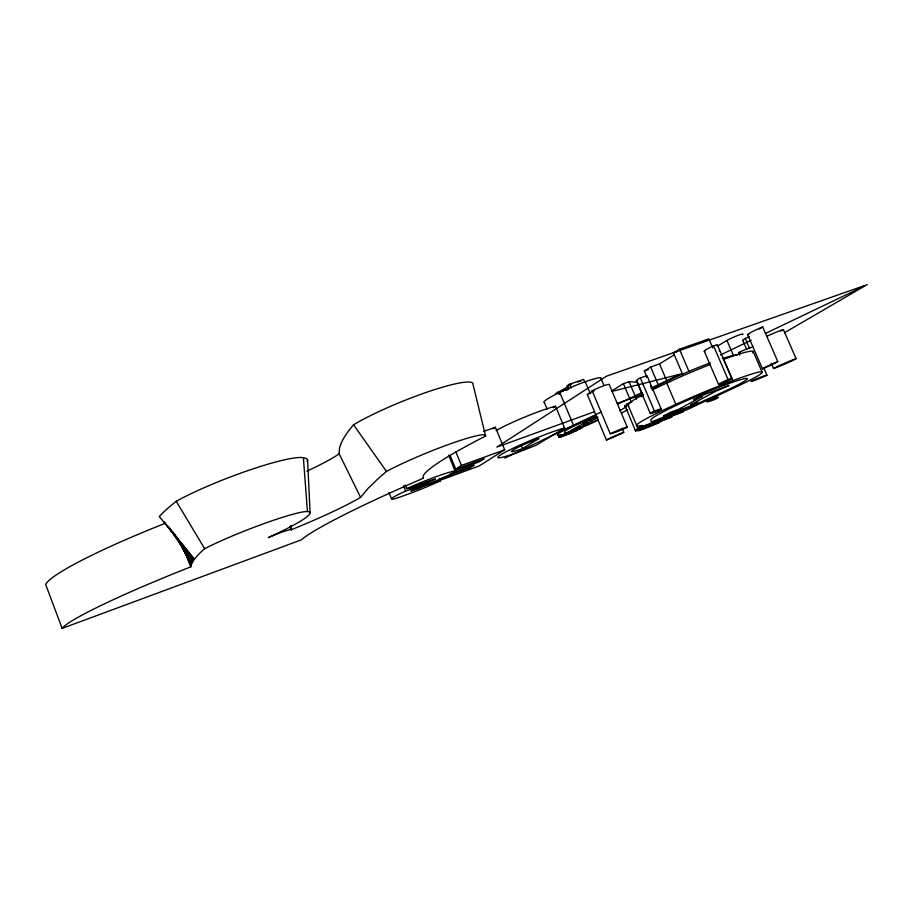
<?xml version="1.0" encoding="UTF-8"?>
<svg xmlns="http://www.w3.org/2000/svg" width="913" height="913" viewBox="0 0 913 913"><rect width="100%" height="100%" fill="white"/><g stroke="black" fill="none" stroke-linecap="round" stroke-linejoin="round"><path stroke-width="1.37" d="M307.213 461.499L307.578 459.684L306.312 458.417L303.378 457.733A78.221 10.18 -21 0 0 248.895 470.263A78.221 10.18 -21 0 0 176.255 501.305A405.167 49.599 -22.7 0 0 159.273 516.53L194.378 559.281L167.992 526.242M360.567 497.368L368.19 488.272L377.503 479.268A1403.703 97.235 -25.1 0 1 386.496 471.45A60.406 6.049 -22.2 0 1 449.904 444.003A60.406 6.049 -22.2 0 1 485.579 436.037L473.037 384.464A72.116 9.906 -22 0 0 429.304 391.357A72.116 9.906 -22 0 0 353.536 424.773A858.231 97.588 -25.3 0 0 340.8 444.083L339.465 448.351L339.18 453.818L360.567 497.368A101.765 9.678 -21.5 0 1 291.475 529.688A16.08 1.427 -21.6 0 0 268.365 537.597A102.484 9.655 -21.3 0 0 307.453 511.542L303.378 457.733M628.178 404.459L625.165 406.023L635.482 430.879L671.774 416.887L635.482 430.879M493.123 428.825L495.394 427.273L504.706 449.801L479.222 465.938L438.308 480.968M568.08 386.621L555.469 393.697L563.526 390.867M568.263 388.367L567.201 385.834L569.541 384.259L583.601 379.351L584.662 381.874M439.142 480.033L442.383 477.91L470.263 467.684L474.246 465.139L450.212 473.95M450.075 455.29L455.747 469.168L461.43 465.447L504.706 449.801M625.177 405.817L629.046 403.9M553.187 407.746L555.492 406.251L564.576 427.957L536.467 445.065A39.693 3.275 -22.5 0 1 501.374 454.423A39.693 3.275 -22.5 0 1 564.576 427.957M611.55 391.049L623.419 383.677L629.08 381.657L637.4 382.227L643.425 396.413M646.963 377.229L644.304 370.986L650.661 367.037L659.517 363.91L674.034 354.952M682.913 374.969L673.452 352.897L679.42 349.2L708.842 338.894L712.745 347.933M522.544 448.591L538.91 438.502A20.759 1.712 -22.5 0 0 513.266 449.938A20.759 1.712 -22.5 0 0 522.544 448.591L521.003 444.859M717.356 346.164L726.942 340.458A9.518 0.89 -23.4 0 1 738.126 335.333A9.518 0.89 -23.4 0 1 742.463 334.672M619.836 410.645L625.85 407.13M784.484 332.731L865.433 285.598L765.334 333.485M621.468 413.212L627.528 409.686M705.201 340.971L707.632 339.579M637.765 428.151L642.672 425.458A172.363 11.127 -23.2 0 1 636.84 425.823A68.703 4.462 -23 0 1 675.848 404.311A69.046 4.485 -23 0 1 732.774 380.664A66.375 4.314 -23 0 1 760.403 374.159A58.706 3.812 -23 0 1 738.286 385.925A210.663 15.065 -22.8 0 1 699.529 403.786L687.82 409.378L637.765 428.151L628.27 405.6A68.601 5.512 -23.1 0 1 643.026 394.724M504.809 458.143L601.062 412.094M617.747 404.105L642.124 392.442M651.106 388.139L679.34 374.627M720.414 354.986L751.216 340.241M636.407 429.681L683.472 411.512L635.208 429.966L637.24 429.384M165.162 523.343A145.475 16.183 -21 0 0 45.65 584.468L62.141 628.384L301.29 539.88A183.114 14.357 -22.3 0 1 423.575 478.115A205.528 18.283 -22.9 0 1 485.579 436.037M455.747 469.168L484.187 458.771L479.827 461.567L455.416 470.492M598.026 417.093L585.29 421.749L582.882 423.187L587.196 421.612L570.842 430.411L584.229 425.504L586.945 423.883L583.533 425.138L596.817 418.017M594.5 411.695L496.866 447.108L606.654 376.133L867.35 284.616M617.245 403.443L642.661 394.222M631.864 402.108L626.706 403.991A14.482 1.187 -22.9 0 0 626.775 404.493M644.304 370.986L648.253 369.582M483.57 431.427L495.394 427.273M567.201 385.834L571.515 384.316M577.712 382.045L581.17 380.835M673.452 352.897L677.332 351.539M559.509 436.551L558.494 436.768L582.003 427.992L559.098 436.688L558.014 434.074M626.318 405.931L627.22 405.623M626.261 405.737L625.051 405.965M613.011 391.141L681.463 373.839M625.622 406.137L625.028 406.182M405.155 484.826L406.696 488.649L410.839 488.033A23.133 1.952 -22.1 0 1 435.444 479.017A27.013 2.328 -22.1 0 1 405.646 491.068A26.682 2.225 -22.1 0 0 393.937 498.989A42.843 3.629 -22.1 0 0 440.477 480.854L439.438 478.309M164.363 521.996L193.328 560.742L174.394 534.322M353.536 424.773L386.496 471.45M169.875 528.638L192.472 562.123L178.743 540.53M172.968 532.165L191.787 563.424M176.255 501.305L204.649 548.69A591.156 52.235 -23.3 0 0 190.76 566.847A145.92 11.801 -21.4 0 0 62.141 628.384M178.001 539.572L191.274 564.645M181.619 545.438L190.931 565.786M766.988 336.246A14.174 1.198 -23.5 0 1 783.377 329.582L796.102 358.683A14.277 0.913 -23.2 0 1 773.551 368.487L771.359 363.442M762.686 326.922L777.785 361.548A19.207 1.29 -23.2 0 1 762.526 368.943L747.621 334.66A13.638 1.244 -23.5 0 1 762.686 326.922A19.162 1.78 -23.5 0 1 759.228 329.034M763.576 367.494L766.954 375.266A11.584 0.719 -23.1 0 1 755.405 380.139A11.584 0.719 -23.1 0 1 751.079 381.189A12.531 0.765 -23.1 0 1 766.954 375.266M753.134 351.425L762.07 372.002M749.402 336.771A9.153 0.822 -23.4 0 0 745.225 338.426L749.699 348.743M742.794 340.446L746.686 349.405M753.362 346.769A12.508 1.027 -23.3 0 0 738.651 352.521L739.781 355.134M726.942 340.458L733.413 355.385M717.447 344.988L731.941 378.496M732.774 380.664L723.587 359.391A66.272 5.33 -23.1 0 1 752.757 352.795M705.064 351.265A13.866 1.301 -23.4 0 1 713.498 345.799L728.049 379.5A12.748 0.879 -23.1 0 1 731.404 379.089A12.748 0.879 -23.1 0 1 721.487 383.939A13.9 0.959 -23.1 0 1 728.049 379.5M704.231 351.163L718.611 384.533M679.42 349.2L688.961 371.431M710.2 362.883A53.011 4.36 -23.1 0 0 669.343 380.048L670.131 381.885M659.517 363.91L667.038 381.486M710.154 364.504A68.943 5.535 -23.1 0 0 666.764 383.049L675.848 404.311M650.661 367.037L658.73 385.948M647.249 376.236L661.229 409.047M650.695 385.982L651.756 388.481M646.735 376.886A13.878 1.301 -23 0 0 640.355 377.914L654.427 410.987A13.912 0.959 -22.8 0 1 657.759 411.227A12.976 0.902 -22.9 0 1 654.427 410.987M636.327 380.607L650.296 413.452M629.08 381.657L636.464 399.061M623.419 383.677L631.34 402.359M627.357 427.364L609.302 384.693A11.298 1.118 -22.9 0 0 603.915 385.708A11.298 1.118 -22.9 0 0 592.138 390.775L610.249 433.743A12.93 0.867 -22.8 0 0 627.357 427.364A11.333 0.753 -22.7 0 0 622.095 428.722A11.333 0.753 -22.7 0 0 610.249 433.743M601.096 378.735L603.835 385.218M622.073 428.357L623.739 432.283A13.558 0.879 -22.7 0 1 606.46 440.043L587.276 394.462A12.873 1.267 -22.9 0 1 593.929 390.753M547.127 409.115L544.422 402.633A31.35 3.31 -22.8 0 1 559.737 392.396A31.51 3.332 -22.8 0 1 585.233 381.76L590.072 393.229M569.541 384.259L571.139 388.082M559.737 392.396L573.626 425.549M558.071 391.951L559.178 394.576M556.862 432.431L557.946 435.022A77.126 6.254 -22.9 0 0 561.438 434.771L559.384 436.003L589.056 424.419A92.281 7.761 -22.6 0 0 597.947 420.254M455.69 451.433L461.43 465.447M448.637 455.199L455.073 470.948A15.841 1.347 -22.2 0 1 447.769 475.719A33.838 2.899 -22.2 0 1 421.669 486.344L410.873 491.023L418.314 488.569A19.515 1.609 -22.1 0 1 440.477 480.854M403.512 485.796L405.646 491.068M388.972 492.552L391.586 499.034M183.57 548.257L190.76 566.847M290.756 525.557L291.475 529.688M307.578 459.684L310.089 512.661M496.17 430.502A39.636 3.914 -22.6 0 1 555.492 406.251M406.696 488.649A37.216 3.138 -22.1 0 1 455.073 470.948M204.649 548.69A63.876 6.071 -21.4 0 1 263.686 523.72A63.876 6.071 -21.4 0 1 307.453 511.542M722.366 358.569A53.011 4.36 -23.1 0 1 737.008 355.328M641.782 395.865A63.784 5.227 -23.1 0 1 642.558 395.089M651.905 389.029A63.784 5.227 -23.1 0 1 669.343 380.048M628.578 405.692A172.089 13.729 -23.4 0 1 628.27 405.6M641.268 396.824A260.901 20.543 -23.7 0 1 641.383 396.493M606.46 440.043A12.919 0.833 -22.7 0 1 623.739 432.283M590.643 393.172A13.512 1.347 -22.9 0 1 588.919 393.845M652.304 389.965A68.601 5.512 -23.1 0 1 666.764 383.049M637.046 380.744A12.942 1.221 -23.1 0 1 640.355 377.914M594.112 390.581A12.896 1.29 -22.9 0 1 592.138 390.775M740.249 352.612A11.561 0.959 -23.3 0 1 738.651 352.521M762.526 368.943A13.672 0.902 -23.2 0 1 777.785 361.548M783.377 329.582A14.243 1.221 -23.5 0 1 780.877 331.042M773.551 368.487A14.197 0.902 -23.2 0 1 784.096 363.408A14.197 0.902 -23.2 0 1 796.102 358.683M749.253 333.93A19.162 1.78 -23.5 0 1 747.621 334.66M713.498 345.799A12.714 1.198 -23.3 0 1 716.945 345.696M595.812 416.899A24.297 1.963 -22.7 0 0 575.761 425.241A29.25 2.362 -22.7 0 0 564.394 432.089A115.38 9.256 -23 0 0 565.82 433.013L583.51 426.519L594.169 421.384A35.253 2.876 -22.7 0 0 598.449 419.375M565.752 390.467A24.24 2.568 -22.8 0 1 568.788 389.121M585.233 381.76A30.255 3.196 -22.8 0 1 601.302 378.29M544.627 402.679A76.943 8.149 -23 0 1 544.422 402.633M557.946 435.022A31.419 2.545 -22.7 0 1 594.991 416.499M719.079 350.866A14.425 1.301 -23.3 0 1 719.227 350.98M743.502 340.64A19.264 1.723 -23.5 0 1 745.225 338.426M339.18 453.818A83.323 10.751 -21.3 0 1 306.848 471.165M291.247 529.78A68.715 12.542 72.7 0 1 289.718 526.481M560.342 436.996L571.127 433.036L560.342 436.996M559.018 437.167L576.685 430.514L559.018 437.167M670.051 412.482L663.5 416.054L691.027 405.76L697.737 402.142L690.73 404.756L715.587 391.335L728.962 385.469L699.666 396.356L693.515 399.7L702.531 396.345L678.873 409.184L670.051 412.482M692.054 406.068L651.95 421.726A261.38 16.251 -23.4 0 1 651.14 419.455A63.899 4.131 -23 0 1 679.523 403.866A53.102 3.447 -23 0 1 730.856 382.889A53.102 3.447 -23 0 1 745.362 380.607A44.326 2.876 -23 0 1 730.788 388.379A77.651 5.136 -22.9 0 1 712.231 396.984L692.054 406.068M659.779 422.217L637.913 430.434A14.505 0.89 -22.8 0 0 644.236 428.825A14.505 0.89 -22.8 0 0 659.779 422.217M710.382 399.711A15.692 0.959 -23 0 0 715.233 399.278A16.149 0.981 -22.9 0 0 710.382 399.711"/></g></svg>
